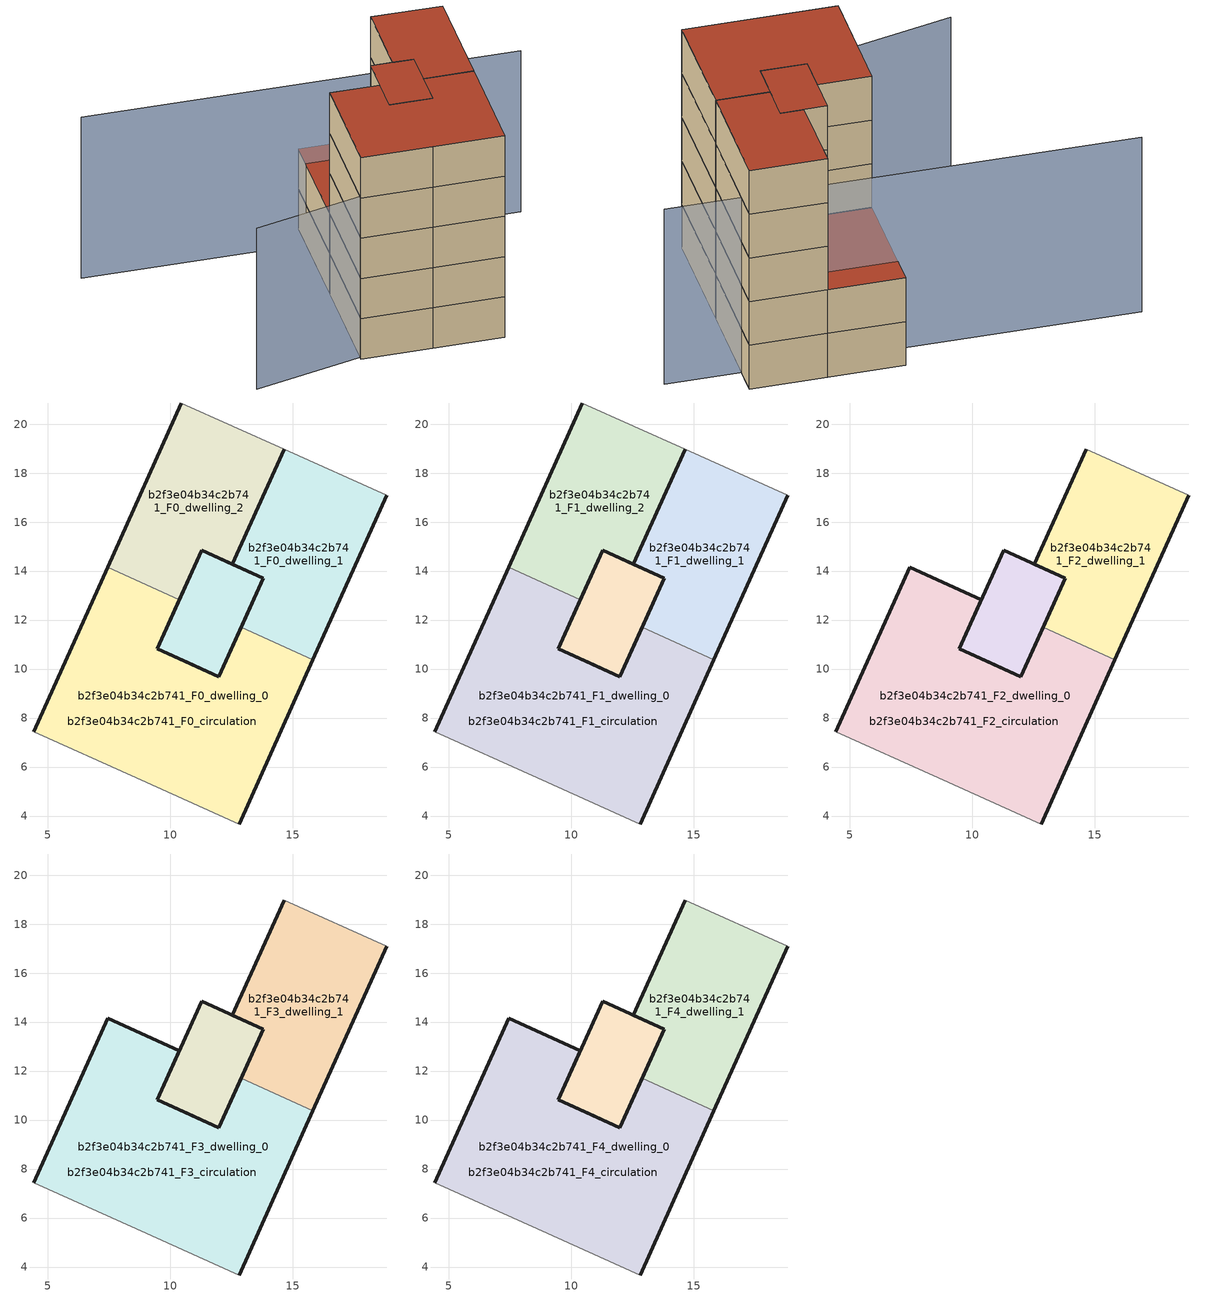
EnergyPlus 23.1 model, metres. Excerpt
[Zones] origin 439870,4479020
b2f3e04b34c2b741_F0_dwelling_0
 floor ground (EU_floor_Construction): 13.8,13.72 12.9,11.7 11.99,9.69 9.48,10.82 11.29,14.85 z0; 15.84,10.38 12.82,3.67 8.63,5.56 4.43,7.44 7.44,14.15 10.38,12.83 9.48,10.82 10.74,10.26 11.99,9.69 12.9,11.7 z0
 wall outside (EU_wall_Construction): 7.44,14.15 4.43,7.44 / 12.82,3.67 15.84,10.38 / 12.9,11.7 11.99,9.69 10.74,10.26 9.48,10.82 10.38,12.83 z0:3
 wall adiabatic (EU_wall_Construction): 4.43,7.44 8.63,5.56 12.82,3.67 z0:3
 wall to b2f3e04b34c2b741_F0_dwelling_2 (EU_wall_Construction): 10.38,12.83 7.44,14.15 z0:3
 wall to b2f3e04b34c2b741_F0_dwelling_1 (EU_wall_Construction): 15.84,10.38 12.9,11.7 z0:3
b2f3e04b34c2b741_F0_dwelling_1
 floor ground (EU_floor_Construction): 13.8,13.72 12.9,11.7 11.99,9.69 9.48,10.82 11.29,14.85 z0; 18.85,17.09 15.84,10.38 12.9,11.7 13.8,13.72 12.54,14.28 14.65,18.98 z0
 wall outside (EU_wall_Construction): 15.84,10.38 18.85,17.09 / 14.65,18.98 12.54,14.28 13.8,13.72 12.9,11.7 z0:3
 wall adiabatic (EU_wall_Construction): 18.85,17.09 14.65,18.98 z0:3
b2f3e04b34c2b741_F0_dwelling_2
 floor ground (EU_floor_Construction): 14.65,18.98 12.54,14.28 11.29,14.85 10.38,12.83 7.44,14.15 10.46,20.86 z0; 13.8,13.72 11.99,9.69 9.48,10.82 10.38,12.83 11.29,14.85 z0
 wall outside (EU_wall_Construction): 10.46,20.86 7.44,14.15 / 10.38,12.83 11.29,14.85 12.54,14.28 14.65,18.98 z0:3
 wall adiabatic (EU_wall_Construction): 14.65,18.98 10.46,20.86 z0:3
b2f3e04b34c2b741_F0_circulation
 floor ground (EU_floor_Construction): 15.84,10.38 12.82,3.67 8.63,5.56 4.43,7.44 7.44,14.15 10.38,12.83 9.48,10.82 10.74,10.26 11.99,9.69 12.9,11.7 z0; 13.8,13.72 12.9,11.7 11.99,9.69 10.74,10.26 9.48,10.82 10.38,12.83 11.29,14.85 12.54,14.28 z0; 14.65,18.98 12.54,14.28 11.29,14.85 10.38,12.83 7.44,14.15 10.46,20.86 z0; 18.85,17.09 15.84,10.38 12.9,11.7 13.8,13.72 12.54,14.28 14.65,18.98 z0
 wall outside (EU_wall_Construction): 13.8,13.72 11.29,14.85 9.48,10.82 11.99,9.69 13.8,13.72 z0:3
b2f3e04b34c2b741_F1_dwelling_0
 floor outside (EU_floor_Construction): 15.84,10.38 12.82,3.67 8.63,5.56 4.43,7.44 7.44,14.15 10.38,12.83 9.48,10.82 10.74,10.26 11.99,9.69 12.9,11.7 z3
 floor to b2f3e04b34c2b741_F0_dwelling_0 (EU_floor_Construction): 13.8,13.72 12.9,11.7 11.99,9.69 10.74,10.26 9.48,10.82 10.38,12.83 11.29,14.85 z3
 wall outside (EU_wall_Construction): 7.44,14.15 4.43,7.44 / 12.82,3.67 15.84,10.38 / 12.9,11.7 11.99,9.69 10.74,10.26 9.48,10.82 10.38,12.83 z3:6
 wall adiabatic (EU_wall_Construction): 4.43,7.44 8.63,5.56 12.82,3.67 z3:6
 wall to b2f3e04b34c2b741_F1_dwelling_2 (EU_wall_Construction): 10.38,12.83 7.44,14.15 z3:6
 wall to b2f3e04b34c2b741_F1_dwelling_1 (EU_wall_Construction): 15.84,10.38 12.9,11.7 z3:6
b2f3e04b34c2b741_F1_dwelling_1
 floor to b2f3e04b34c2b741_F0_dwelling_1 (EU_floor_Construction): 18.85,17.09 15.84,10.38 12.9,11.7 13.8,13.72 12.54,14.28 14.65,18.98 z3; 13.8,13.72 12.9,11.7 11.99,9.69 9.48,10.82 11.29,14.85 12.54,14.28 z3
 wall outside (EU_wall_Construction): 15.84,10.38 18.85,17.09 / 14.65,18.98 12.54,14.28 13.8,13.72 12.9,11.7 z3:6
 wall adiabatic (EU_wall_Construction): 18.85,17.09 14.65,18.98 z3:6
b2f3e04b34c2b741_F1_dwelling_2
 floor to b2f3e04b34c2b741_F0_dwelling_2 (EU_floor_Construction): 14.65,18.98 12.54,14.28 11.29,14.85 10.38,12.83 7.44,14.15 10.46,20.86 z3; 13.8,13.72 11.99,9.69 9.48,10.82 10.38,12.83 11.29,14.85 z3
 wall outside (EU_wall_Construction): 10.46,20.86 7.44,14.15 / 10.38,12.83 11.29,14.85 12.54,14.28 14.65,18.98 z3:6
 wall adiabatic (EU_wall_Construction): 14.65,18.98 10.46,20.86 z3:6
 roof outside (EU_roof_Construction): 12.54,14.28 14.65,18.98 10.46,20.86 7.44,14.15 10.38,12.83 11.29,14.85 z6; 11.99,9.69 13.8,13.72 11.29,14.85 10.38,12.83 9.48,10.82 z6
b2f3e04b34c2b741_F1_circulation
 floor outside (EU_floor_Construction): 14.65,18.98 12.54,14.28 11.29,14.85 10.38,12.83 7.44,14.15 10.46,20.86 z3; 18.85,17.09 15.84,10.38 12.9,11.7 13.8,13.72 12.54,14.28 14.65,18.98 z3
 floor to b2f3e04b34c2b741_F0_circulation (EU_floor_Construction): 15.84,10.38 12.82,3.67 8.63,5.56 4.43,7.44 7.44,14.15 10.38,12.83 9.48,10.82 10.74,10.26 11.99,9.69 12.9,11.7 z3; 13.8,13.72 12.9,11.7 11.99,9.69 10.74,10.26 9.48,10.82 10.38,12.83 11.29,14.85 12.54,14.28 z3
 wall outside (EU_wall_Construction): 13.8,13.72 11.29,14.85 9.48,10.82 11.99,9.69 13.8,13.72 z3:6
 roof outside (EU_floor_Construction): 12.54,14.28 14.65,18.98 10.46,20.86 7.44,14.15 10.38,12.83 11.29,14.85 z6
b2f3e04b34c2b741_F2_dwelling_0
 floor outside (EU_floor_Construction): 15.84,10.38 12.82,3.67 8.63,5.56 4.43,7.44 7.44,14.15 10.38,12.83 9.48,10.82 10.74,10.26 11.99,9.69 12.9,11.7 z6
 floor to b2f3e04b34c2b741_F1_dwelling_0 (EU_floor_Construction): 13.8,13.72 12.9,11.7 11.99,9.69 10.74,10.26 9.48,10.82 10.38,12.83 11.29,14.85 z6
 wall outside (EU_wall_Construction): 12.82,3.67 15.84,10.38 / 12.9,11.7 11.99,9.69 10.74,10.26 9.48,10.82 10.38,12.83 7.44,14.15 4.43,7.44 z6:9
 wall adiabatic (EU_wall_Construction): 4.43,7.44 8.63,5.56 12.82,3.67 z6:9
 wall to b2f3e04b34c2b741_F2_dwelling_1 (EU_wall_Construction): 15.84,10.38 12.9,11.7 z6:9
b2f3e04b34c2b741_F2_dwelling_1
 floor to b2f3e04b34c2b741_F1_dwelling_1 (EU_floor_Construction): 18.85,17.09 15.84,10.38 12.9,11.7 13.8,13.72 12.54,14.28 14.65,18.98 z6; 13.8,13.72 12.9,11.7 11.99,9.69 9.48,10.82 11.29,14.85 12.54,14.28 z6
 wall outside (EU_wall_Construction): 15.84,10.38 18.85,17.09 / 14.65,18.98 12.54,14.28 13.8,13.72 12.9,11.7 z6:9
 wall adiabatic (EU_wall_Construction): 18.85,17.09 14.65,18.98 z6:9
b2f3e04b34c2b741_F2_circulation
 floor outside (EU_floor_Construction): 18.85,17.09 15.84,10.38 12.9,11.7 13.8,13.72 12.54,14.28 14.65,18.98 z6
 floor to b2f3e04b34c2b741_F1_circulation (EU_floor_Construction): 15.84,10.38 12.82,3.67 8.63,5.56 4.43,7.44 7.44,14.15 10.38,12.83 9.48,10.82 10.74,10.26 11.99,9.69 12.9,11.7 z6; 13.8,13.72 12.9,11.7 11.99,9.69 10.74,10.26 9.48,10.82 10.38,12.83 11.29,14.85 12.54,14.28 z6
 wall outside (EU_wall_Construction): 13.8,13.72 11.29,14.85 9.48,10.82 11.99,9.69 13.8,13.72 z6:9
b2f3e04b34c2b741_F3_dwelling_0
 floor outside (EU_floor_Construction): 15.84,10.38 12.82,3.67 8.63,5.56 4.43,7.44 7.44,14.15 10.38,12.83 9.48,10.82 10.74,10.26 11.99,9.69 12.9,11.7 z9
 floor to b2f3e04b34c2b741_F2_dwelling_0 (EU_floor_Construction): 13.8,13.72 12.9,11.7 11.99,9.69 10.74,10.26 9.48,10.82 10.38,12.83 11.29,14.85 z9
 wall outside (EU_wall_Construction): 12.82,3.67 15.84,10.38 / 12.9,11.7 11.99,9.69 10.74,10.26 9.48,10.82 10.38,12.83 7.44,14.15 4.43,7.44 z9:12
 wall adiabatic (EU_wall_Construction): 4.43,7.44 8.63,5.56 12.82,3.67 z9:12
 wall to b2f3e04b34c2b741_F3_dwelling_1 (EU_wall_Construction): 15.84,10.38 12.9,11.7 z9:12
b2f3e04b34c2b741_F3_dwelling_1
 floor to b2f3e04b34c2b741_F2_dwelling_1 (EU_floor_Construction): 18.85,17.09 15.84,10.38 12.9,11.7 13.8,13.72 12.54,14.28 14.65,18.98 z9; 13.8,13.72 12.9,11.7 11.99,9.69 9.48,10.82 11.29,14.85 12.54,14.28 z9
 wall outside (EU_wall_Construction): 15.84,10.38 18.85,17.09 / 14.65,18.98 12.54,14.28 13.8,13.72 12.9,11.7 z9:12
 wall adiabatic (EU_wall_Construction): 18.85,17.09 14.65,18.98 z9:12
b2f3e04b34c2b741_F3_circulation
 floor outside (EU_floor_Construction): 18.85,17.09 15.84,10.38 12.9,11.7 13.8,13.72 12.54,14.28 14.65,18.98 z9
 floor to b2f3e04b34c2b741_F2_circulation (EU_floor_Construction): 15.84,10.38 12.82,3.67 8.63,5.56 4.43,7.44 7.44,14.15 10.38,12.83 9.48,10.82 10.74,10.26 11.99,9.69 12.9,11.7 z9; 13.8,13.72 12.9,11.7 11.99,9.69 10.74,10.26 9.48,10.82 10.38,12.83 11.29,14.85 12.54,14.28 z9
 wall outside (EU_wall_Construction): 13.8,13.72 11.29,14.85 9.48,10.82 11.99,9.69 13.8,13.72 z9:12
b2f3e04b34c2b741_F4_dwelling_0
 floor outside (EU_floor_Construction): 15.84,10.38 12.82,3.67 8.63,5.56 4.43,7.44 7.44,14.15 10.38,12.83 9.48,10.82 10.74,10.26 11.99,9.69 12.9,11.7 z12
 floor to b2f3e04b34c2b741_F3_dwelling_0 (EU_floor_Construction): 13.8,13.72 12.9,11.7 11.99,9.69 10.74,10.26 9.48,10.82 10.38,12.83 11.29,14.85 z12
 wall outside (EU_wall_Construction): 12.82,3.67 15.84,10.38 / 12.9,11.7 11.99,9.69 10.74,10.26 9.48,10.82 10.38,12.83 7.44,14.15 4.43,7.44 z12:15
 wall adiabatic (EU_wall_Construction): 4.43,7.44 8.63,5.56 12.82,3.67 z12:15
 wall to b2f3e04b34c2b741_F4_dwelling_1 (EU_wall_Construction): 15.84,10.38 12.9,11.7 z12:15
 roof outside (EU_roof_Construction): 11.99,9.69 12.9,11.7 13.8,13.72 11.29,14.85 9.48,10.82 z15; 12.82,3.67 15.84,10.38 12.9,11.7 11.99,9.69 10.74,10.26 9.48,10.82 10.38,12.83 7.44,14.15 4.43,7.44 8.63,5.56 z15
b2f3e04b34c2b741_F4_dwelling_1
 floor to b2f3e04b34c2b741_F3_dwelling_1 (EU_floor_Construction): 18.85,17.09 15.84,10.38 12.9,11.7 13.8,13.72 12.54,14.28 14.65,18.98 z12; 13.8,13.72 12.9,11.7 11.99,9.69 9.48,10.82 11.29,14.85 12.54,14.28 z12
 wall outside (EU_wall_Construction): 15.84,10.38 18.85,17.09 / 14.65,18.98 12.54,14.28 13.8,13.72 12.9,11.7 z12:15
 wall adiabatic (EU_wall_Construction): 18.85,17.09 14.65,18.98 z12:15
 roof outside (EU_roof_Construction): 15.84,10.38 18.85,17.09 14.65,18.98 12.54,14.28 13.8,13.72 12.9,11.7 z15; 11.99,9.69 12.9,11.7 13.8,13.72 11.29,14.85 9.48,10.82 z15
b2f3e04b34c2b741_F4_circulation
 floor outside (EU_floor_Construction): 18.85,17.09 15.84,10.38 12.9,11.7 13.8,13.72 12.54,14.28 14.65,18.98 z12
 floor to b2f3e04b34c2b741_F3_circulation (EU_floor_Construction): 15.84,10.38 12.82,3.67 8.63,5.56 4.43,7.44 7.44,14.15 10.38,12.83 9.48,10.82 10.74,10.26 11.99,9.69 12.9,11.7 z12; 13.8,13.72 12.9,11.7 11.99,9.69 10.74,10.26 9.48,10.82 10.38,12.83 11.29,14.85 12.54,14.28 z12
 wall outside (EU_wall_Construction): 13.8,13.72 11.29,14.85 9.48,10.82 11.99,9.69 13.8,13.72 z12:15
 roof outside (EU_roof_Construction): 11.99,9.69 12.9,11.7 13.8,13.72 12.54,14.28 11.29,14.85 10.38,12.83 9.48,10.82 10.74,10.26 z15; 12.82,3.67 15.84,10.38 12.9,11.7 11.99,9.69 10.74,10.26 9.48,10.82 10.38,12.83 7.44,14.15 4.43,7.44 8.63,5.56 z15; 15.84,10.38 18.85,17.09 14.65,18.98 12.54,14.28 13.8,13.72 12.9,11.7 z15
shading: -2.6,8.97 13.14,5.97 / 22.26,13.65 -3.3,25.21 z0:12
[Building]
EU S2 Campaign: North Axis=0; Terrain=City; Solar Distribution=FullExterior
[Site:Location]
Madrid: Latitude=40.5; Longitude=-3.5; Time Zone=1; Elevation=609
[SizingPeriod:WeatherFileDays]
AnnualSizingPeriod: Begin Month=1; Begin Day of Month=1; End Month=12; End Day of Month=31; Day of Week for Start Day=Monday; Use Weather File Daylight Saving Period=No; Use Weather File Rain and Snow Indicators=No
[MATERIAL]
EU_InternalMass_Material: Roughness=MediumRough; Thickness=0.1; Conductivity=1; Density=1800; Specific Heat=900; Thermal Absorptance=0.9; Solar Absorptance=0.7; Visible Absorptance=0.7
[MATERIAL:NOMASS] Roughness=MediumRough; Thermal Absorptance=0.9; Solar Absorptance=0.7; Visible Absorptance=0.7
Name | Thermal Resistance
EU_wall_NoMass | 0.609216
EU_roof_NoMass | 0.513268
EU_floor_NoMass | 0.568163
[CONSTRUCTION]
EU_wall_Construction: EU_wall_NoMass
EU_roof_Construction: EU_roof_NoMass
EU_floor_Construction: EU_floor_NoMass
EU_InternalMass_Construction: EU_InternalMass_Material
[ZONE] Type=1; Multiplier=1; Ceiling Height=autocalculate; Floor Area=autocalculate; Part of Total Floor Area=Yes
Name | Volume
b2f3e04b34c2b741_F0_dwelling_0 | 221.251
b2f3e04b34c2b741_F1_dwelling_0; b2f3e04b34c2b741_F2_dwelling_0; b2f3e04b34c2b741_F3_dwelling_0; b2f3e04b34c2b741_F4_dwelling_0 | 221.252
b2f3e04b34c2b741_F0_dwelling_1 | 128.895
b2f3e04b34c2b741_F1_dwelling_1; b2f3e04b34c2b741_F2_dwelling_1; b2f3e04b34c2b741_F3_dwelling_1; b2f3e04b34c2b741_F4_dwelling_1; b2f3e04b34c2b741_F0_dwelling_2; b2f3e04b34c2b741_F1_dwelling_2 | 128.894
b2f3e04b34c2b741_F0_circulation; b2f3e04b34c2b741_F1_circulation | 405.966
b2f3e04b34c2b741_F2_circulation; b2f3e04b34c2b741_F3_circulation; b2f3e04b34c2b741_F4_circulation | 313.609
[INTERNALMASS] Construction=EU_InternalMass_Construction
Name | Zone or ZoneList | Surface Area
b2f3e04b34c2b741_F0_dwelling_0_EU_InternalMass | b2f3e04b34c2b741_F0_dwelling_0 | 61.5717
b2f3e04b34c2b741_F0_dwelling_1_EU_InternalMass | b2f3e04b34c2b741_F0_dwelling_1 | 30.7858
b2f3e04b34c2b741_F0_dwelling_2_EU_InternalMass | b2f3e04b34c2b741_F0_dwelling_2 | 30.7858
b2f3e04b34c2b741_F1_dwelling_0_EU_InternalMass | b2f3e04b34c2b741_F1_dwelling_0 | 61.5717
b2f3e04b34c2b741_F1_dwelling_1_EU_InternalMass | b2f3e04b34c2b741_F1_dwelling_1 | 30.7858
b2f3e04b34c2b741_F1_dwelling_2_EU_InternalMass | b2f3e04b34c2b741_F1_dwelling_2 | 30.7858
b2f3e04b34c2b741_F2_dwelling_0_EU_InternalMass | b2f3e04b34c2b741_F2_dwelling_0 | 61.5717
b2f3e04b34c2b741_F2_dwelling_1_EU_InternalMass | b2f3e04b34c2b741_F2_dwelling_1 | 61.5717
b2f3e04b34c2b741_F3_dwelling_0_EU_InternalMass | b2f3e04b34c2b741_F3_dwelling_0 | 61.5717
b2f3e04b34c2b741_F3_dwelling_1_EU_InternalMass | b2f3e04b34c2b741_F3_dwelling_1 | 61.5717
b2f3e04b34c2b741_F4_dwelling_0_EU_InternalMass | b2f3e04b34c2b741_F4_dwelling_0 | 61.5717
b2f3e04b34c2b741_F4_dwelling_1_EU_InternalMass | b2f3e04b34c2b741_F4_dwelling_1 | 61.5717
[OTHEREQUIPMENT] Fuel Type=Electricity; Design Level Calculation Method=Watts/Area; Power per Zone Floor Area=1; Fraction Latent=0; Fraction Radiant=0; Fraction Lost=0; Carbon Dioxide Generation Rate=0; EndUse Subcategory=EU_Step8_InternalGains
Name | Zone or ZoneList or Space or SpaceList | Schedule
EU_Step8_InternalGain_b2f3e04b34c2b741_F0_dwelling_0_f000 | b2f3e04b34c2b741_F0_dwelling_0 | EU_Step8_GainSchedule_b2f3e04b34c2b741_F0_dwelling_0_f000
EU_Step8_InternalGain_b2f3e04b34c2b741_F0_dwelling_1_f000 | b2f3e04b34c2b741_F0_dwelling_1 | EU_Step8_GainSchedule_b2f3e04b34c2b741_F0_dwelling_1_f000
EU_Step8_InternalGain_b2f3e04b34c2b741_F0_dwelling_2_f000 | b2f3e04b34c2b741_F0_dwelling_2 | EU_Step8_GainSchedule_b2f3e04b34c2b741_F0_dwelling_2_f000
EU_Step8_InternalGain_b2f3e04b34c2b741_F1_dwelling_0_f000 | b2f3e04b34c2b741_F1_dwelling_0 | EU_Step8_GainSchedule_b2f3e04b34c2b741_F1_dwelling_0_f000
EU_Step8_InternalGain_b2f3e04b34c2b741_F1_dwelling_1_f000 | b2f3e04b34c2b741_F1_dwelling_1 | EU_Step8_GainSchedule_b2f3e04b34c2b741_F1_dwelling_1_f000
EU_Step8_InternalGain_b2f3e04b34c2b741_F1_dwelling_2_f000 | b2f3e04b34c2b741_F1_dwelling_2 | EU_Step8_GainSchedule_b2f3e04b34c2b741_F1_dwelling_2_f000
EU_Step8_InternalGain_b2f3e04b34c2b741_F2_dwelling_0_f000 | b2f3e04b34c2b741_F2_dwelling_0 | EU_Step8_GainSchedule_b2f3e04b34c2b741_F2_dwelling_0_f000
EU_Step8_InternalGain_b2f3e04b34c2b741_F2_dwelling_1_f000 | b2f3e04b34c2b741_F2_dwelling_1 | EU_Step8_GainSchedule_b2f3e04b34c2b741_F2_dwelling_1_f000
EU_Step8_InternalGain_b2f3e04b34c2b741_F3_dwelling_0_f000 | b2f3e04b34c2b741_F3_dwelling_0 | EU_Step8_GainSchedule_b2f3e04b34c2b741_F3_dwelling_0_f000
EU_Step8_InternalGain_b2f3e04b34c2b741_F3_dwelling_1_f000 | b2f3e04b34c2b741_F3_dwelling_1 | EU_Step8_GainSchedule_b2f3e04b34c2b741_F3_dwelling_1_f000
EU_Step8_InternalGain_b2f3e04b34c2b741_F4_dwelling_0_f000 | b2f3e04b34c2b741_F4_dwelling_0 | EU_Step8_GainSchedule_b2f3e04b34c2b741_F4_dwelling_0_f000
EU_Step8_InternalGain_b2f3e04b34c2b741_F4_dwelling_1_f000 | b2f3e04b34c2b741_F4_dwelling_1 | EU_Step8_GainSchedule_b2f3e04b34c2b741_F4_dwelling_1_f000
[ZONEINFILTRATION:DESIGNFLOWRATE] Schedule=EU_AlwaysOn; Design Flow Rate Calculation Method=Flow/Area; Flow Rate per Floor Area=0.0005; Constant Term Coefficient=1; Temperature Term Coefficient=0; Velocity Term Coefficient=0; Velocity Squared Term Coefficient=0
Name | Zone or ZoneList or Space or SpaceList
EU_Circulation_Infiltration_b2f3e04b34c2b741_F0_circulation | b2f3e04b34c2b741_F0_circulation
EU_Circulation_Infiltration_b2f3e04b34c2b741_F1_circulation | b2f3e04b34c2b741_F1_circulation
EU_Circulation_Infiltration_b2f3e04b34c2b741_F2_circulation | b2f3e04b34c2b741_F2_circulation
EU_Circulation_Infiltration_b2f3e04b34c2b741_F3_circulation | b2f3e04b34c2b741_F3_circulation
EU_Circulation_Infiltration_b2f3e04b34c2b741_F4_circulation | b2f3e04b34c2b741_F4_circulation
[ZONEVENTILATION:DESIGNFLOWRATE] Schedule=EU_AlwaysOn; Design Flow Rate Calculation Method=AirChanges/Hour; Air Changes per Hour=0.752966; Ventilation Type=Natural; Fan Pressure Rise=0; Fan Total Efficiency=1; Constant Term Coefficient=1; Temperature Term Coefficient=0; Velocity Term Coefficient=0; Velocity Squared Term Coefficient=0; Minimum Indoor Temperature=-100; Maximum Indoor Temperature=100; Delta Temperature=-100; Minimum Outdoor Temperature=-100; Maximum Outdoor Temperature=100; Maximum Wind Speed=40
Name | Zone or ZoneList or Space or SpaceList
EU_ConstantAir_b2f3e04b34c2b741_F0_dwelling_0 | b2f3e04b34c2b741_F0_dwelling_0
EU_ConstantAir_b2f3e04b34c2b741_F0_dwelling_1 | b2f3e04b34c2b741_F0_dwelling_1
EU_ConstantAir_b2f3e04b34c2b741_F0_dwelling_2 | b2f3e04b34c2b741_F0_dwelling_2
EU_ConstantAir_b2f3e04b34c2b741_F1_dwelling_0 | b2f3e04b34c2b741_F1_dwelling_0
EU_ConstantAir_b2f3e04b34c2b741_F1_dwelling_1 | b2f3e04b34c2b741_F1_dwelling_1
EU_ConstantAir_b2f3e04b34c2b741_F1_dwelling_2 | b2f3e04b34c2b741_F1_dwelling_2
EU_ConstantAir_b2f3e04b34c2b741_F2_dwelling_0 | b2f3e04b34c2b741_F2_dwelling_0
EU_ConstantAir_b2f3e04b34c2b741_F2_dwelling_1 | b2f3e04b34c2b741_F2_dwelling_1
EU_ConstantAir_b2f3e04b34c2b741_F3_dwelling_0 | b2f3e04b34c2b741_F3_dwelling_0
EU_ConstantAir_b2f3e04b34c2b741_F3_dwelling_1 | b2f3e04b34c2b741_F3_dwelling_1
EU_ConstantAir_b2f3e04b34c2b741_F4_dwelling_0 | b2f3e04b34c2b741_F4_dwelling_0
EU_ConstantAir_b2f3e04b34c2b741_F4_dwelling_1 | b2f3e04b34c2b741_F4_dwelling_1
[HVACTEMPLATE:THERMOSTAT] Constant Heating Setpoint=20; Constant Cooling Setpoint=50
EU_HeatOnly_b2f3e04b34c2b741_F0_dwelling_0; EU_HeatOnly_b2f3e04b34c2b741_F0_dwelling_1; EU_HeatOnly_b2f3e04b34c2b741_F0_dwelling_2; EU_HeatOnly_b2f3e04b34c2b741_F1_dwelling_0; EU_HeatOnly_b2f3e04b34c2b741_F1_dwelling_1; EU_HeatOnly_b2f3e04b34c2b741_F1_dwelling_2; EU_HeatOnly_b2f3e04b34c2b741_F2_dwelling_0; EU_HeatOnly_b2f3e04b34c2b741_F2_dwelling_1; EU_HeatOnly_b2f3e04b34c2b741_F3_dwelling_0; EU_HeatOnly_b2f3e04b34c2b741_F3_dwelling_1; EU_HeatOnly_b2f3e04b34c2b741_F4_dwelling_0; EU_HeatOnly_b2f3e04b34c2b741_F4_dwelling_1
[HVACTEMPLATE:ZONE:IDEALLOADSAIRSYSTEM] System Availability Schedule=EU_AlwaysOn; Maximum Heating Supply Air Temperature=50; Minimum Cooling Supply Air Temperature=13; Maximum Heating Supply Air Humidity Ratio=0.0156; Minimum Cooling Supply Air Humidity Ratio=0.0077; Heating Limit=NoLimit; Cooling Limit=NoLimit; Heating Availability Schedule=EU_AlwaysOn; Cooling Availability Schedule=EU_CoolingOff; Dehumidification Control Type=ConstantSensibleHeatRatio; Cooling Sensible Heat Ratio=0.7; Dehumidification Setpoint=60; Humidification Control Type=None; Humidification Setpoint=30; Outdoor Air Method=None; Outdoor Air Flow Rate per Person=0.00944; Outdoor Air Flow Rate per Zone Floor Area=0; Outdoor Air Flow Rate per Zone=0; Demand Controlled Ventilation Type=None; Outdoor Air Economizer Type=NoEconomizer; Heat Recovery Type=None; Sensible Heat Recovery Effectiveness=0.7; Latent Heat Recovery Effectiveness=0.65
Name | Template Thermostat
b2f3e04b34c2b741_F0_dwelling_0 | EU_HeatOnly_b2f3e04b34c2b741_F0_dwelling_0
b2f3e04b34c2b741_F0_dwelling_1 | EU_HeatOnly_b2f3e04b34c2b741_F0_dwelling_1
b2f3e04b34c2b741_F0_dwelling_2 | EU_HeatOnly_b2f3e04b34c2b741_F0_dwelling_2
b2f3e04b34c2b741_F1_dwelling_0 | EU_HeatOnly_b2f3e04b34c2b741_F1_dwelling_0
b2f3e04b34c2b741_F1_dwelling_1 | EU_HeatOnly_b2f3e04b34c2b741_F1_dwelling_1
b2f3e04b34c2b741_F1_dwelling_2 | EU_HeatOnly_b2f3e04b34c2b741_F1_dwelling_2
b2f3e04b34c2b741_F2_dwelling_0 | EU_HeatOnly_b2f3e04b34c2b741_F2_dwelling_0
b2f3e04b34c2b741_F2_dwelling_1 | EU_HeatOnly_b2f3e04b34c2b741_F2_dwelling_1
b2f3e04b34c2b741_F3_dwelling_0 | EU_HeatOnly_b2f3e04b34c2b741_F3_dwelling_0
b2f3e04b34c2b741_F3_dwelling_1 | EU_HeatOnly_b2f3e04b34c2b741_F3_dwelling_1
b2f3e04b34c2b741_F4_dwelling_0 | EU_HeatOnly_b2f3e04b34c2b741_F4_dwelling_0
b2f3e04b34c2b741_F4_dwelling_1 | EU_HeatOnly_b2f3e04b34c2b741_F4_dwelling_1
[SIZING:ZONE] Zone Cooling Design Supply Air Temperature Input Method=SupplyAirTemperature; Zone Cooling Design Supply Air Temperature=13; Zone Heating Design Supply Air Temperature Input Method=SupplyAirTemperature; Zone Heating Design Supply Air Temperature=50; Zone Cooling Design Supply Air Humidity Ratio=0.008; Zone Heating Design Supply Air Humidity Ratio=0.008; Cooling Design Air Flow Method=DesignDay; Cooling Design Air Flow Rate=0; Cooling Minimum Air Flow per Zone Floor Area=0.000762; Cooling Minimum Air Flow=0; Cooling Minimum Air Flow Fraction=0.2; Heating Design Air Flow Method=DesignDay; Heating Design Air Flow Rate=0; Heating Maximum Air Flow per Zone Floor Area=0.002032; Heating Maximum Air Flow=0.141576; Heating Maximum Air Flow Fraction=0.3; Account for Dedicated Outdoor Air System=No; Dedicated Outdoor Air System Control Strategy=NeutralSupplyAir; Dedicated Outdoor Air Low Setpoint Temperature for Design=autosize; Dedicated Outdoor Air High Setpoint Temperature for Design=autosize; Zone Load Sizing Method=Sensible Load Only No Latent Load; Zone Latent Cooling Design Supply Air Humidity Ratio Input Method=HumidityRatioDifference; Zone Cooling Design Supply Air Humidity Ratio Difference=0.005; Zone Latent Heating Design Supply Air Humidity Ratio Input Method=HumidityRatioDifference; Zone Humidification Design Supply Air Humidity Ratio Difference=0.005
b2f3e04b34c2b741_F0_dwelling_0; b2f3e04b34c2b741_F0_dwelling_1; b2f3e04b34c2b741_F0_dwelling_2; b2f3e04b34c2b741_F1_dwelling_0; b2f3e04b34c2b741_F1_dwelling_1; b2f3e04b34c2b741_F1_dwelling_2; b2f3e04b34c2b741_F2_dwelling_0; b2f3e04b34c2b741_F2_dwelling_1; b2f3e04b34c2b741_F3_dwelling_0; b2f3e04b34c2b741_F3_dwelling_1; b2f3e04b34c2b741_F4_dwelling_0; b2f3e04b34c2b741_F4_dwelling_1
[SCHEDULE:CONSTANT]
Name | Hourly Value
EU_AlwaysOn | 1
EU_CoolingOff | 0
[SCHEDULE:FILE] Column Number=1; Rows to Skip at Top=0; Number of Hours of Data=8760; Column Separator=Comma; Interpolate to Timestep=No; Minutes per Item=60; Adjust Schedule for Daylight Savings=Yes
Name | File
EU_Step8_GainSchedule_b2f3e04b34c2b741_F0_dwelling_0_f000 | ../../schedules/b2f3e04b34c2b741/b2f3e04b34c2b741_F0_dwelling_0_f000_gain.csv
EU_Step8_GainSchedule_b2f3e04b34c2b741_F0_dwelling_1_f000 | ../../schedules/b2f3e04b34c2b741/b2f3e04b34c2b741_F0_dwelling_1_f000_gain.csv
EU_Step8_GainSchedule_b2f3e04b34c2b741_F0_dwelling_2_f000 | ../../schedules/b2f3e04b34c2b741/b2f3e04b34c2b741_F0_dwelling_2_f000_gain.csv
EU_Step8_GainSchedule_b2f3e04b34c2b741_F1_dwelling_0_f000 | ../../schedules/b2f3e04b34c2b741/b2f3e04b34c2b741_F1_dwelling_0_f000_gain.csv
EU_Step8_GainSchedule_b2f3e04b34c2b741_F1_dwelling_1_f000 | ../../schedules/b2f3e04b34c2b741/b2f3e04b34c2b741_F1_dwelling_1_f000_gain.csv
EU_Step8_GainSchedule_b2f3e04b34c2b741_F1_dwelling_2_f000 | ../../schedules/b2f3e04b34c2b741/b2f3e04b34c2b741_F1_dwelling_2_f000_gain.csv
EU_Step8_GainSchedule_b2f3e04b34c2b741_F2_dwelling_0_f000 | ../../schedules/b2f3e04b34c2b741/b2f3e04b34c2b741_F2_dwelling_0_f000_gain.csv
EU_Step8_GainSchedule_b2f3e04b34c2b741_F2_dwelling_1_f000 | ../../schedules/b2f3e04b34c2b741/b2f3e04b34c2b741_F2_dwelling_1_f000_gain.csv
EU_Step8_GainSchedule_b2f3e04b34c2b741_F3_dwelling_0_f000 | ../../schedules/b2f3e04b34c2b741/b2f3e04b34c2b741_F3_dwelling_0_f000_gain.csv
EU_Step8_GainSchedule_b2f3e04b34c2b741_F3_dwelling_1_f000 | ../../schedules/b2f3e04b34c2b741/b2f3e04b34c2b741_F3_dwelling_1_f000_gain.csv
EU_Step8_GainSchedule_b2f3e04b34c2b741_F4_dwelling_0_f000 | ../../schedules/b2f3e04b34c2b741/b2f3e04b34c2b741_F4_dwelling_0_f000_gain.csv
EU_Step8_GainSchedule_b2f3e04b34c2b741_F4_dwelling_1_f000 | ../../schedules/b2f3e04b34c2b741/b2f3e04b34c2b741_F4_dwelling_1_f000_gain.csv
